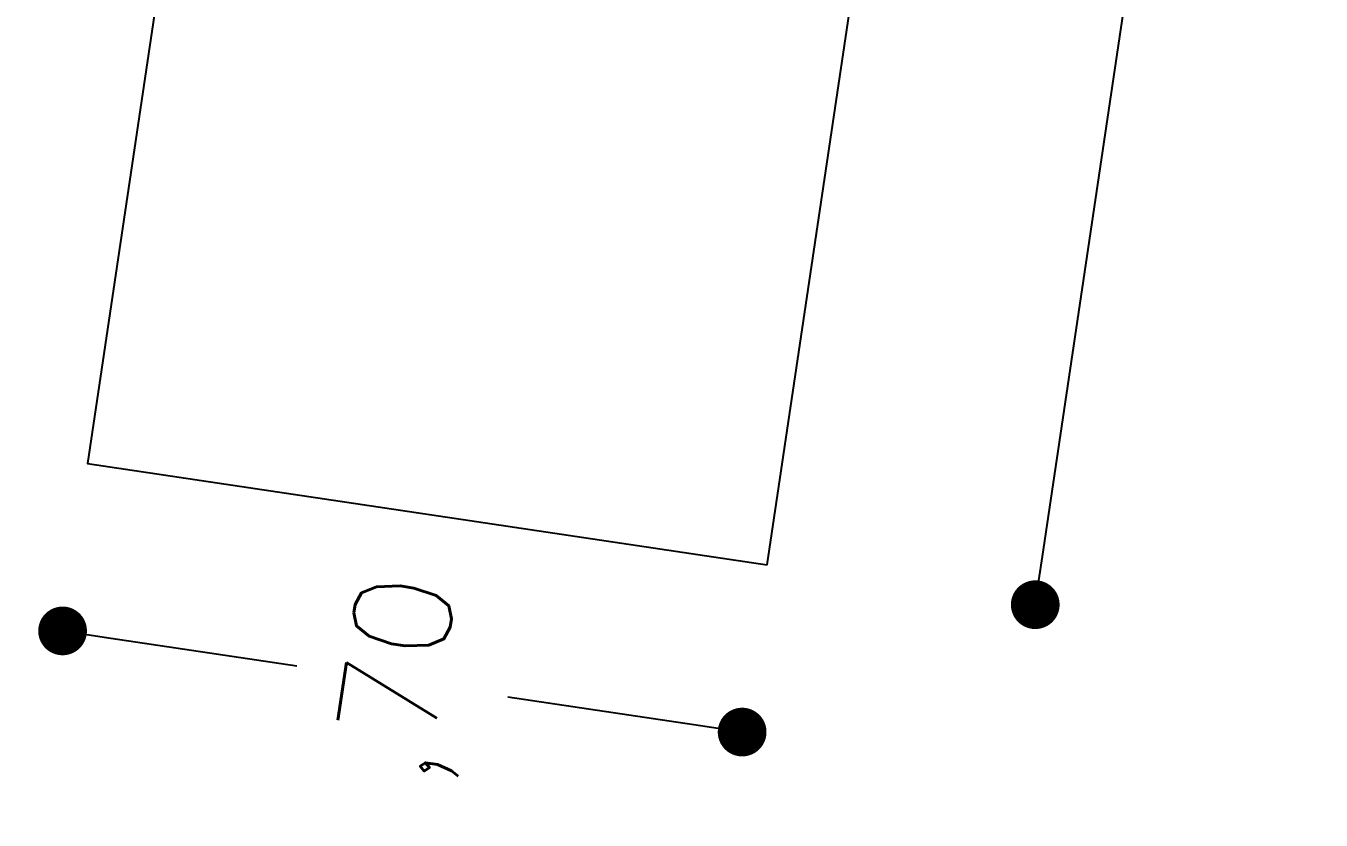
# Model space of a CAD drawing. Header units: millimetres. Extents: x 338 to 506, y 179 to 335.
# Drawn here: x 424.915 to 426.244, y 266.215 to 267.03 of the extents above; entities that cross this region are included whole.
import ezdxf

# ---------------------------------------------------------------- set-up
doc = ezdxf.new("R2010")
doc.units = ezdxf.units.MM
doc.layers.add('MUROS', color=32, linetype='Continuous')
doc.layers.add('PUPITRES', color=8, linetype='Continuous')
doc.styles.add('NOTAS', font='simplex.shx')
doc.styles.get("Standard").update_dxf_attribs({"font": 'ARIALUNI.ttf'})
doc.dimstyles.new('ROMANS', dxfattribs={"dimtxt": 0.1, "dimasz": 0.05, "dimexe": 0.04, "dimexo": 0.5, "dimgap": 0.05, "dimtad": 1, "dimtih": 1, "dimtoh": 1, "dimdec": 4, "dimzin": 5, "dimdsep": 46, "dimtxsty": 'Standard', "dimsah": 1, "dimcen": 0.05, "dimse1": 1, "dimse2": 1, "dimclrd": 7, "dimclre": 7, "dimclrt": 7, "dimadec": 0, "dimazin": 0, "dimtfac": 1, "dimtdec": 4, "dimtix": 1, "dimtmove": 2, "dimatfit": 3, "dimfxl": 1, "dimtolj": 1, "dimarcsym": 0})

# ---------------------------------------------------------------- blocks, each defined once
blk = doc.blocks.new('_DOT')
at = {"color": 0, "linetype": 'ByBlock'}
blk.add_line((-0.5, 0), (-1, 0), dxfattribs=at)
at = {"color": 0, "linetype": 'ByBlock', "const_width": 0.5}
blk.add_lwpolyline([(-0.25, 0, 1), (0.25, 0, 1)], format="xyb", close=True, dxfattribs=at)
blk = doc.blocks.new('*U345')
at = {"color": 7, "style": 'NOTAS'}
blk.add_text(',70', height=0.1, dxfattribs=at).set_placement((0.1841, 8.5267))
blk = doc.blocks.new('*D158')
at = {"color": 7, "transparency": 16777216}
for p, q in [((0.2889, 8.8696), (0.2889, 8.6767)), ((0.2889, 8.2647), (0.2889, 8.4576))]:
    blk.add_line(p, q, dxfattribs=at)
at = {"layer": 'DEFPOINTS', "color": 0, "transparency": 16777216}
for p in [(0.4625, 8.9196), (0.2889, 8.2147), (0.4625, 8.2147)]:
    blk.add_point(p, dxfattribs=at)
at = {"color": 7, "transparency": 16777216, "xscale": 0.05, "yscale": 0.05, "zscale": 0.05}
for p, rotation in [((0.2889, 8.9196), 90), ((0.2889, 8.2147), 270)]:
    blk.add_blockref('_DOT', p, dxfattribs=dict(at, rotation=rotation))
at = {"transparency": 16777216}
blk.add_blockref('*U345', (0, 0), dxfattribs=at)
blk = doc.blocks.new('*U346')
at = {"color": 7, "style": 'NOTAS'}
blk.add_text('1,80', height=0.1, dxfattribs=at).set_placement((1.2188, 8.0056))
blk = doc.blocks.new('*D159')
at = {"color": 7, "transparency": 16777216}
blk.add_line((0.5125, 7.9365), (2.2108, 7.9365), dxfattribs=at)
at = {"layer": 'DEFPOINTS', "color": 0, "transparency": 16777216}
for p in [(0.4625, 8.2147), (2.2608, 8.2147), (2.2608, 7.9365)]:
    blk.add_point(p, dxfattribs=at)
at = {"transparency": 16777216}
blk.add_blockref('*U346', (0, 0), dxfattribs=at)
at = {"color": 7, "transparency": 16777216, "xscale": 0.05, "yscale": 0.05, "zscale": 0.05, "rotation": 180}
blk.add_blockref('_DOT', (0.4625, 7.9365), dxfattribs=at)
at = {"color": 7, "transparency": 16777216, "xscale": 0.05, "yscale": 0.05, "zscale": 0.05}
blk.add_blockref('_DOT', (2.2608, 7.9365), dxfattribs=at)
blk = doc.blocks.new('*U154')
at = {"layer": 'PUPITRES', "linetype": 'Continuous'}
blk.add_lwpolyline([(0.4625, 8.21465), (2.26076, 8.21465), (2.26076, 8.91963), (0.4625, 8.91963)], close=True, dxfattribs=at)
dim = blk.add_linear_dim(base=(0.28888, 8.21465), p1=(0.4625, 8.91963), p2=(0.4625, 8.21465), angle=90, dimstyle='ROMANS')
dim.commit()
dim.dimension.update_dxf_attribs({"geometry": '*D158', "text_midpoint": (0.28888, 8.56714)})
dim = blk.add_linear_dim(base=(2.26076, 7.93654), p1=(0.4625, 8.21465), p2=(2.26076, 8.21465), dimstyle='ROMANS')
dim.commit()
dim.dimension.update_dxf_attribs({"geometry": '*D159', "text_midpoint": (1.36163, 8.04606)})
blk = doc.blocks.new('A$C7152A42C')
at = {"layer": 'MUROS'}
blk.add_blockref('*U154', (88.15691, 64.70522), dxfattribs=at)

msp = doc.modelspace()

# ---------------------------------------------------------------- block references
at = {"layer": 'MUROS', "color": 32, "rotation": 81.53046525965426}
msp.add_blockref('A$C7152A42C', (484.7482, 168.0844), dxfattribs=at)

doc.saveas('drawing.dxf')
